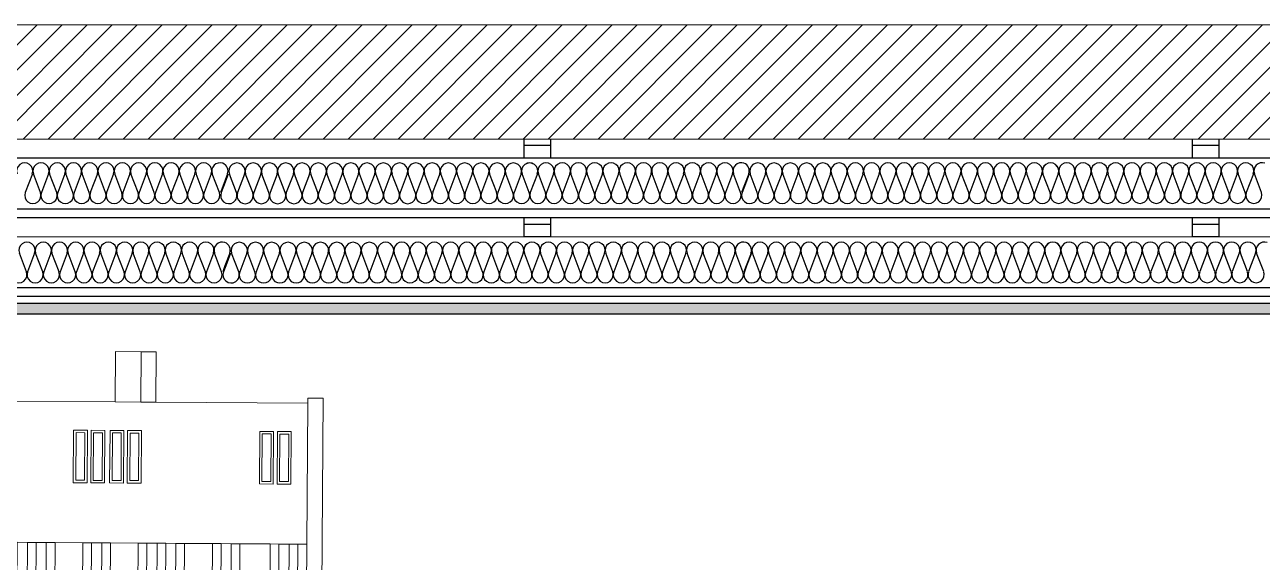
# Model space of a CAD drawing. Header units: millimetres. Extents: x 10 to 76.1, y 10 to 63.5.
# Drawn here: x 53.648 to 55.87, y 18.716 to 19.68 of the extents above; entities that cross this region are included whole.
import ezdxf

# ---------------------------------------------------------------- set-up
doc = ezdxf.new("R2010")
doc.units = ezdxf.units.MM
for name, color, linetype in [('durlok', 3, 'Continuous'), ('equipament', 4, 'Continuous'), ('lana de vidrio', 2, 'Continuous'), ('Relleno', 9, 'Continuous'), ('relleno2d', 9, 'Continuous')]:
    doc.layers.add(name, color=color, linetype=linetype)
doc.layers.add('paredes2d', color=7, linetype='Continuous', true_color=0xc2ced6)

# ---------------------------------------------------------------- blocks, each defined once
blk = doc.blocks.new('Keyboard')
at = {"lineweight": 0}
for p, q in [((-16.725, 13.45), (-16.725, 15.941)), ((-16.725, 15.941), (-15.98, 15.941)), ((-15.98, 13.45), (-15.98, 15.941)), ((-15.98, 15.941), (-14.703, 15.941)), ((-14.703, 13.45), (-14.703, 15.941)), ((14.703, 13.45), (14.703, 15.941)), ((14.703, 15.941), (15.98, 15.941)), ((15.98, 13.45), (15.98, 15.941)), ((16.755, 15.941), (15.98, 15.941)), ((16.755, 13.45), (16.755, 15.941)), ((-24.245, 13.699), (-24.992, 13.699)), ((-24.992, 13.699), (-24.992, -0.249)), ((-24.245, 13.699), (-24.245, 13.45)), ((24.076, 13.45), (24.076, 13.699)), ((24.076, 13.699), (24.823, 13.699)), ((24.823, -0.249), (24.823, 13.699)), ((-24.245, 13.45), (-24.245, 6.476)), ((-16.725, 13.45), (-24.245, 13.45)), ((-15.98, 13.45), (-16.725, 13.45)), ((-14.703, 13.45), (-15.98, 13.45)), ((-5.93, 13.45), (-14.703, 13.45)), ((-5.332, 13.45), (-5.93, 13.45)), ((5.762, 13.45), (-5.332, 13.45)), ((6.409, 13.45), (5.762, 13.45)), ((14.703, 13.45), (6.409, 13.45)), ((15.98, 13.45), (14.703, 13.45)), ((16.755, 13.45), (15.98, 13.45)), ((24.076, 13.45), (16.755, 13.45)), ((24.076, 6.476), (24.076, 13.45)), ((-23.43, 12.04), (-22.745, 12.04)), ((-23.43, 9.44), (-23.43, 12.04)), ((-23.306, 11.916), (-22.87, 11.916)), ((-23.306, 9.563), (-23.306, 11.916)), ((-22.87, 9.563), (-22.87, 11.916)), ((-22.745, 12.04), (-22.745, 9.44)), ((-22.558, 12.04), (-21.873, 12.04)), ((-22.558, 9.44), (-22.558, 12.04)), ((-22.434, 11.916), (-21.998, 11.916)), ((-22.434, 9.563), (-22.434, 11.916)), ((-21.998, 9.563), (-21.998, 11.916)), ((-21.873, 12.04), (-21.873, 9.44)), ((-16.02, 12.04), (-15.335, 12.04)), ((-16.02, 9.44), (-16.02, 12.04)), ((-15.896, 11.916), (-15.46, 11.916)), ((-15.896, 9.563), (-15.896, 11.916)), ((-15.46, 9.563), (-15.46, 11.916)), ((-15.335, 12.04), (-15.335, 9.44)), ((-15.148, 12.04), (-14.463, 12.04)), ((-15.148, 9.44), (-15.148, 12.04)), ((-15.024, 11.916), (-14.588, 11.916)), ((-15.024, 9.563), (-15.024, 11.916)), ((-14.588, 9.563), (-14.588, 11.916)), ((-14.463, 12.04), (-14.463, 9.44)), ((-14.214, 12.04), (-13.529, 12.04)), ((-14.214, 9.44), (-14.214, 12.04)), ((-14.09, 11.916), (-13.654, 11.916)), ((-14.09, 9.563), (-14.09, 11.916)), ((-13.654, 9.563), (-13.654, 11.916)), ((-13.529, 12.04), (-13.529, 9.44)), ((-13.343, 12.04), (-12.658, 12.04)), ((-13.343, 9.44), (-13.343, 12.04)), ((-13.218, 11.916), (-12.782, 11.916)), ((-13.218, 9.563), (-13.218, 11.916)), ((-12.782, 9.563), (-12.782, 11.916)), ((-12.658, 12.04), (-12.658, 9.44)), ((-3.395, 10.848), (-2.523, 10.848)), ((-3.395, 10.848), (-3.395, 10.828)), ((-3.395, 10.828), (-2.523, 10.828)), ((-3.395, 10.209), (-3.395, 10.828)), ((-2.523, 10.848), (-2.523, 10.828)), ((-2.523, 10.209), (-2.523, 10.828)), ((-1.775, 10.716), (-1.775, 9.29)), ((1.532, 10.716), (-1.775, 10.716)), ((1.532, 9.29), (1.532, 10.716)), ((2.21, 10.848), (3.081, 10.848)), ((2.21, 10.848), (2.21, 10.828)), ((2.21, 10.828), (3.081, 10.828)), ((2.21, 10.209), (2.21, 10.828)), ((3.081, 10.848), (3.081, 10.828)), ((3.081, 10.209), (3.081, 10.828)), ((3.517, 10.848), (4.389, 10.848)), ((3.517, 10.848), (3.517, 10.828)), ((3.517, 10.828), (4.389, 10.828)), ((3.517, 10.209), (3.517, 10.828)), ((4.389, 10.848), (4.389, 10.828)), ((4.389, 10.209), (4.389, 10.828)), ((5.261, 10.848), (6.133, 10.848)), ((5.261, 10.848), (5.261, 10.828)), ((5.261, 10.828), (6.133, 10.828)), ((5.261, 10.209), (5.261, 10.828)), ((6.133, 10.848), (6.133, 10.828)), ((6.133, 10.209), (6.133, 10.828)), ((6.506, 10.848), (7.378, 10.848)), ((6.506, 10.848), (6.506, 10.828)), ((6.506, 10.828), (7.378, 10.828)), ((6.506, 10.209), (6.506, 10.828)), ((7.378, 10.848), (7.378, 10.828)), ((7.378, 10.209), (7.378, 10.828)), ((7.752, 10.848), (8.623, 10.848)), ((7.752, 10.848), (7.752, 10.828)), ((7.752, 10.828), (8.623, 10.828)), ((7.752, 10.209), (7.752, 10.828)), ((8.623, 10.848), (8.623, 10.828)), ((8.623, 10.209), (8.623, 10.828)), ((8.997, 10.848), (9.869, 10.848)), ((8.997, 10.848), (8.997, 10.828)), ((8.997, 10.828), (9.869, 10.828)), ((8.997, 10.209), (8.997, 10.828)), ((9.869, 10.848), (9.869, 10.828)), ((9.869, 10.209), (9.869, 10.828)), ((10.242, 10.848), (11.114, 10.848)), ((10.242, 10.848), (10.242, 10.828)), ((10.242, 10.828), (11.114, 10.828)), ((10.242, 10.209), (10.242, 10.828)), ((11.114, 10.848), (11.114, 10.828)), ((11.114, 10.209), (11.114, 10.828)), ((11.488, 10.848), (12.359, 10.848)), ((11.488, 10.848), (11.488, 10.828)), ((11.488, 10.828), (12.359, 10.828)), ((11.488, 10.209), (11.488, 10.828)), ((12.359, 10.848), (12.359, 10.828)), ((12.359, 10.209), (12.359, 10.828)), ((12.733, 10.848), (13.605, 10.848)), ((12.733, 10.848), (12.733, 10.828)), ((12.733, 10.828), (13.605, 10.828)), ((12.733, 10.209), (12.733, 10.828)), ((13.605, 10.848), (13.605, 10.828)), ((13.605, 10.209), (13.605, 10.828)), ((13.978, 10.848), (14.85, 10.848)), ((13.978, 10.848), (13.978, 10.828)), ((13.978, 10.828), (14.85, 10.828)), ((13.978, 10.209), (13.978, 10.828)), ((14.85, 10.848), (14.85, 10.828)), ((14.85, 10.209), (14.85, 10.828)), ((-2.523, 10.209), (-3.395, 10.209)), ((-3.395, 9.857), (-2.523, 9.857)), ((-3.395, 9.857), (-3.395, 9.837)), ((-3.395, 9.837), (-2.523, 9.837)), ((-3.395, 9.218), (-3.395, 9.837)), ((-2.523, 9.857), (-2.523, 9.837)), ((-2.523, 9.218), (-2.523, 9.837)), ((-1.444, 9.619), (-1.444, 10.388)), ((-1.444, 10.388), (1.201, 10.388)), ((1.201, 10.388), (1.201, 9.619)), ((3.081, 10.209), (2.21, 10.209)), ((2.21, 9.857), (3.081, 9.857)), ((2.21, 9.857), (2.21, 9.837)), ((2.21, 9.837), (3.081, 9.837)), ((2.21, 9.218), (2.21, 9.837)), ((3.081, 9.857), (3.081, 9.837)), ((3.081, 9.218), (3.081, 9.837)), ((4.389, 10.209), (3.517, 10.209)), ((3.517, 9.857), (4.389, 9.857)), ((3.517, 9.857), (3.517, 9.837)), ((3.517, 9.837), (4.389, 9.837)), ((3.517, 9.218), (3.517, 9.837)), ((4.389, 9.857), (4.389, 9.837)), ((4.389, 9.218), (4.389, 9.837)), ((6.133, 10.209), (5.261, 10.209)), ((5.261, 9.857), (6.133, 9.857)), ((5.261, 9.857), (5.261, 9.837)), ((5.261, 9.837), (6.133, 9.837)), ((5.261, 9.218), (5.261, 9.837)), ((6.133, 9.857), (6.133, 9.837)), ((6.133, 9.218), (6.133, 9.837)), ((7.378, 10.209), (6.506, 10.209)), ((6.506, 9.857), (7.378, 9.857)), ((6.506, 9.857), (6.506, 9.837)), ((6.506, 9.837), (7.378, 9.837)), ((6.506, 9.218), (6.506, 9.837)), ((7.378, 9.857), (7.378, 9.837)), ((7.378, 9.218), (7.378, 9.837)), ((8.623, 10.209), (7.752, 10.209)), ((7.752, 9.857), (8.623, 9.857)), ((7.752, 9.857), (7.752, 9.837)), ((7.752, 9.837), (8.623, 9.837)), ((7.752, 9.218), (7.752, 9.837)), ((8.623, 9.857), (8.623, 9.837)), ((8.623, 9.218), (8.623, 9.837)), ((9.869, 10.209), (8.997, 10.209)), ((8.997, 9.857), (9.869, 9.857)), ((8.997, 9.857), (8.997, 9.837)), ((8.997, 9.837), (9.869, 9.837)), ((8.997, 9.218), (8.997, 9.837)), ((9.869, 9.857), (9.869, 9.837)), ((9.869, 9.218), (9.869, 9.837)), ((11.114, 10.209), (10.242, 10.209)), ((10.242, 9.857), (11.114, 9.857)), ((10.242, 9.857), (10.242, 9.837)), ((10.242, 9.837), (11.114, 9.837)), ((10.242, 9.218), (10.242, 9.837)), ((11.114, 9.857), (11.114, 9.837)), ((11.114, 9.218), (11.114, 9.837)), ((12.359, 10.209), (11.488, 10.209)), ((11.488, 9.857), (12.359, 9.857)), ((11.488, 9.857), (11.488, 9.837)), ((11.488, 9.837), (12.359, 9.837)), ((11.488, 9.218), (11.488, 9.837)), ((12.359, 9.857), (12.359, 9.837)), ((12.359, 9.218), (12.359, 9.837)), ((13.605, 10.209), (12.733, 10.209)), ((12.733, 9.857), (13.605, 9.857)), ((12.733, 9.857), (12.733, 9.837)), ((12.733, 9.837), (13.605, 9.837)), ((12.733, 9.218), (12.733, 9.837)), ((13.605, 9.857), (13.605, 9.837)), ((13.605, 9.218), (13.605, 9.837)), ((14.85, 10.209), (13.978, 10.209)), ((13.978, 9.857), (14.85, 9.857)), ((13.978, 9.857), (13.978, 9.837)), ((13.978, 9.837), (14.85, 9.837)), ((13.978, 9.218), (13.978, 9.837)), ((14.85, 9.857), (14.85, 9.837)), ((14.85, 9.218), (14.85, 9.837)), ((-22.745, 9.44), (-23.43, 9.44)), ((-23.306, 9.563), (-22.87, 9.563)), ((-21.873, 9.44), (-22.558, 9.44)), ((-22.434, 9.563), (-21.998, 9.563)), ((-15.335, 9.44), (-16.02, 9.44)), ((-15.896, 9.563), (-15.46, 9.563)), ((-14.463, 9.44), (-15.148, 9.44)), ((-15.024, 9.563), (-14.588, 9.563)), ((-13.529, 9.44), (-14.214, 9.44)), ((-14.09, 9.563), (-13.654, 9.563)), ((-12.658, 9.44), (-13.343, 9.44)), ((-13.218, 9.563), (-12.782, 9.563)), ((-2.523, 9.218), (-3.395, 9.218)), ((-1.775, 9.29), (1.532, 9.29)), ((1.201, 9.619), (-1.444, 9.619)), ((3.081, 9.218), (2.21, 9.218)), ((4.389, 9.218), (3.517, 9.218)), ((6.133, 9.218), (5.261, 9.218)), ((7.378, 9.218), (6.506, 9.218)), ((8.623, 9.218), (7.752, 9.218)), ((9.869, 9.218), (8.997, 9.218)), ((11.114, 9.218), (10.242, 9.218)), ((12.359, 9.218), (11.488, 9.218)), ((13.605, 9.218), (12.733, 9.218)), ((14.85, 9.218), (13.978, 9.218)), ((-24.245, 0.498), (-24.245, 6.476)), ((-24.245, 6.476), (-23.796, 6.476)), ((-23.796, 2.74), (-23.796, 6.476)), ((-23.796, 6.476), (-23.367, 6.476)), ((-23.367, 6.476), (-23.367, 2.74)), ((-23.367, 6.476), (-22.862, 6.476)), ((-22.862, 2.74), (-22.862, 6.476)), ((-22.862, 6.476), (-22.433, 6.476)), ((-22.433, 6.476), (-22.433, 2.74)), ((-22.433, 6.476), (-20.932, 6.476)), ((-20.932, 2.74), (-20.932, 6.476)), ((-20.932, 6.476), (-20.502, 6.476)), ((-20.502, 6.476), (-20.502, 2.74)), ((-20.502, 6.476), (-19.998, 6.476)), ((-19.998, 2.74), (-19.998, 6.476)), ((-19.998, 6.476), (-19.568, 6.476)), ((-19.568, 6.476), (-19.568, 2.74)), ((-19.568, 6.476), (-18.192, 6.476)), ((-18.192, 2.74), (-18.192, 6.476)), ((-18.192, 6.476), (-17.762, 6.476)), ((-17.762, 6.476), (-17.762, 2.74)), ((-17.762, 6.476), (-17.258, 6.476)), ((-17.258, 2.74), (-17.258, 6.476)), ((-17.258, 6.476), (-16.828, 6.476)), ((-16.828, 6.476), (-16.828, 2.74)), ((-16.828, 6.476), (-16.324, 6.476)), ((-16.324, 2.74), (-16.324, 6.476)), ((-16.324, 6.476), (-15.894, 6.476)), ((-15.894, 6.476), (-15.894, 2.74)), ((-15.894, 6.476), (-14.518, 6.476)), ((-14.518, 2.74), (-14.518, 6.476)), ((-14.518, 6.476), (-14.089, 6.476)), ((-14.089, 6.476), (-14.089, 2.74)), ((-14.089, 6.476), (-13.584, 6.476)), ((-13.584, 2.74), (-13.584, 6.476)), ((-13.584, 6.476), (-13.155, 6.476)), ((-13.155, 6.476), (-13.155, 2.74)), ((-13.155, 6.476), (-11.779, 6.476)), ((-11.779, 2.74), (-11.779, 6.476)), ((-11.779, 6.476), (-11.349, 6.476)), ((-11.349, 6.476), (-11.349, 2.74)), ((-11.349, 6.476), (-10.845, 6.476)), ((-10.845, 2.74), (-10.845, 6.476)), ((-10.845, 6.476), (-10.415, 6.476)), ((-10.415, 6.476), (-10.415, 2.74)), ((-10.415, 6.476), (-9.91, 6.476)), ((-9.91, 2.74), (-9.91, 6.476)), ((-9.91, 6.476), (-9.481, 6.476)), ((-9.481, 6.476), (-9.481, 2.74)), ((-9.481, 6.476), (-8.042, 6.476)), ((-8.042, 2.74), (-8.042, 6.476)), ((-8.042, 6.476), (-7.613, 6.476)), ((-7.613, 6.476), (-7.613, 2.74)), ((-7.613, 6.476), (-7.108, 6.476)), ((-7.108, 2.74), (-7.108, 6.476)), ((-7.108, 6.476), (-6.679, 6.476)), ((-6.679, 6.476), (-6.679, 2.74)), ((-6.679, 6.476), (-5.303, 6.476)), ((-5.303, 2.74), (-5.303, 6.476)), ((-5.303, 6.476), (-4.873, 6.476)), ((-4.873, 6.476), (-4.873, 2.74)), ((-4.873, 6.476), (-4.369, 6.476)), ((-4.369, 2.74), (-4.369, 6.476)), ((-4.369, 6.476), (-3.939, 6.476)), ((-3.939, 6.476), (-3.939, 2.74)), ((-3.939, 6.476), (-3.435, 6.476)), ((-3.435, 2.74), (-3.435, 6.476)), ((-3.435, 6.476), (-3.005, 6.476)), ((-3.005, 6.476), (-3.005, 2.74)), ((-3.005, 6.476), (-1.566, 6.476)), ((-1.566, 2.74), (-1.566, 6.476)), ((-1.566, 6.476), (-1.137, 6.476)), ((-1.137, 6.476), (-1.137, 2.74)), ((-1.137, 6.476), (-0.632, 6.476)), ((-0.632, 2.74), (-0.632, 6.476)), ((-0.632, 6.476), (-0.203, 6.476)), ((-0.203, 6.476), (-0.203, 2.74)), ((-0.203, 6.476), (1.173, 6.476)), ((1.173, 2.74), (1.173, 6.476)), ((1.173, 6.476), (1.603, 6.476)), ((1.603, 6.476), (1.603, 2.74)), ((1.603, 6.476), (2.107, 6.476)), ((2.107, 2.74), (2.107, 6.476)), ((2.107, 6.476), (2.537, 6.476)), ((2.537, 6.476), (2.537, 2.74)), ((2.537, 6.476), (3.041, 6.476)), ((3.041, 2.74), (3.041, 6.476)), ((3.041, 6.476), (3.471, 6.476)), ((3.471, 6.476), (3.471, 2.74)), ((3.471, 6.476), (4.91, 6.476)), ((4.91, 2.74), (4.91, 6.476)), ((4.91, 6.476), (5.339, 6.476)), ((5.339, 6.476), (5.339, 2.74)), ((5.339, 6.476), (5.844, 6.476)), ((5.844, 2.74), (5.844, 6.476)), ((5.844, 6.476), (6.273, 6.476)), ((6.273, 6.476), (6.273, 2.74)), ((6.273, 6.476), (7.649, 6.476)), ((7.649, 2.74), (7.649, 6.476)), ((7.649, 6.476), (8.079, 6.476)), ((8.079, 6.476), (8.079, 2.74)), ((8.079, 6.476), (8.583, 6.476)), ((8.583, 2.74), (8.583, 6.476)), ((8.583, 6.476), (9.013, 6.476)), ((9.013, 6.476), (9.013, 2.74)), ((9.013, 6.476), (9.517, 6.476)), ((9.517, 2.74), (9.517, 6.476)), ((9.517, 6.476), (9.947, 6.476)), ((9.947, 6.476), (9.947, 2.74)), ((9.947, 6.476), (11.385, 6.476)), ((11.385, 2.74), (11.385, 6.476)), ((11.385, 6.476), (11.815, 6.476)), ((11.815, 6.476), (11.815, 2.74)), ((11.815, 6.476), (12.32, 6.476)), ((12.32, 2.74), (12.32, 6.476)), ((12.32, 6.476), (12.749, 6.476)), ((12.749, 6.476), (12.749, 2.74)), ((12.749, 6.476), (14.125, 6.476)), ((14.125, 2.74), (14.125, 6.476)), ((14.125, 6.476), (14.555, 6.476)), ((14.555, 6.476), (14.555, 2.74)), ((14.555, 6.476), (15.059, 6.476)), ((15.059, 2.74), (15.059, 6.476)), ((15.059, 6.476), (15.489, 6.476)), ((15.489, 6.476), (15.489, 2.74)), ((15.489, 6.476), (15.993, 6.476)), ((15.993, 2.74), (15.993, 6.476)), ((15.993, 6.476), (16.423, 6.476)), ((16.423, 6.476), (16.423, 2.74)), ((16.423, 6.476), (17.861, 6.476)), ((17.861, 2.74), (17.861, 6.476)), ((17.861, 6.476), (18.291, 6.476)), ((18.291, 6.476), (18.291, 2.74)), ((18.291, 6.476), (18.795, 6.476)), ((18.795, 2.74), (18.795, 6.476)), ((18.795, 6.476), (19.225, 6.476)), ((19.225, 6.476), (19.225, 2.74)), ((19.225, 6.476), (20.601, 6.476)), ((20.601, 2.74), (20.601, 6.476)), ((20.601, 6.476), (21.031, 6.476)), ((21.031, 6.476), (21.031, 2.74)), ((21.031, 6.476), (21.535, 6.476)), ((21.535, 2.74), (21.535, 6.476)), ((21.535, 6.476), (21.965, 6.476)), ((21.965, 6.476), (21.965, 2.74)), ((21.965, 6.476), (22.469, 6.476)), ((22.469, 2.74), (22.469, 6.476)), ((22.469, 6.476), (22.899, 6.476)), ((22.899, 6.476), (22.899, 2.74)), ((22.899, 6.476), (24.076, 6.476)), ((24.076, 0.498), (24.076, 6.476)), ((-23.367, 2.74), (-23.796, 2.74)), ((-22.433, 2.74), (-22.862, 2.74)), ((-20.502, 2.74), (-20.932, 2.74)), ((-19.568, 2.74), (-19.998, 2.74)), ((-17.762, 2.74), (-18.192, 2.74)), ((-16.828, 2.74), (-17.258, 2.74)), ((-15.894, 2.74), (-16.324, 2.74)), ((-14.089, 2.74), (-14.518, 2.74)), ((-13.155, 2.74), (-13.584, 2.74)), ((-11.349, 2.74), (-11.779, 2.74)), ((-10.415, 2.74), (-10.845, 2.74)), ((-9.481, 2.74), (-9.91, 2.74)), ((-7.613, 2.74), (-8.042, 2.74)), ((-6.679, 2.74), (-7.108, 2.74)), ((-4.873, 2.74), (-5.303, 2.74)), ((-3.939, 2.74), (-4.369, 2.74)), ((-3.005, 2.74), (-3.435, 2.74)), ((-1.137, 2.74), (-1.566, 2.74)), ((-0.203, 2.74), (-0.632, 2.74)), ((1.603, 2.74), (1.173, 2.74)), ((2.537, 2.74), (2.107, 2.74)), ((3.471, 2.74), (3.041, 2.74)), ((5.339, 2.74), (4.91, 2.74)), ((6.273, 2.74), (5.844, 2.74)), ((8.079, 2.74), (7.649, 2.74)), ((9.013, 2.74), (8.583, 2.74)), ((9.947, 2.74), (9.517, 2.74)), ((11.815, 2.74), (11.385, 2.74)), ((12.749, 2.74), (12.32, 2.74)), ((14.555, 2.74), (14.125, 2.74)), ((15.489, 2.74), (15.059, 2.74)), ((16.423, 2.74), (15.993, 2.74)), ((18.291, 2.74), (17.861, 2.74)), ((19.225, 2.74), (18.795, 2.74)), ((21.031, 2.74), (20.601, 2.74)), ((21.965, 2.74), (21.535, 2.74)), ((22.899, 2.74), (22.469, 2.74)), ((-24.245, 0), (-24.245, 0.498)), ((-24.245, 0.498), (-4.924, 0.498)), ((-14.703, 0), (14.703, 0)), ((-4.924, 0.498), (24.076, 0.498)), ((24.076, 0), (24.076, 0.498)), ((-24.245, -0.249), (-24.992, -0.249)), ((-24.245, 0), (-16.725, 0)), ((-24.245, -0.249), (-24.245, 0)), ((-16.725, -1.993), (-16.725, 0)), ((-16.725, 0), (-15.98, 0)), ((-15.98, -1.993), (-15.98, 0)), ((-15.98, 0), (-14.703, 0)), ((-14.703, -1.993), (-14.703, 0)), ((14.703, -1.993), (14.703, 0)), ((14.703, 0), (15.98, 0)), ((15.98, -1.993), (15.98, 0)), ((15.98, 0), (16.755, 0)), ((16.755, -1.993), (16.755, 0)), ((16.755, 0), (24.076, 0)), ((24.076, -0.249), (24.076, 0)), ((24.823, -0.249), (24.076, -0.249)), ((-15.98, -1.993), (-16.725, -1.993)), ((-14.703, -1.993), (-15.98, -1.993)), ((14.703, -1.993), (15.98, -1.993)), ((16.755, -1.993), (15.98, -1.993))]:
    blk.add_line(p, q, dxfattribs=at)

msp = doc.modelspace()

# ---------------------------------------------------------------- hatches: boundary and pattern name
at = {"layer": 'Relleno'}
h = msp.add_hatch(dxfattribs=at)
h.set_pattern_fill('DOTS', color=256, scale=0.005)
h.set_pattern_definition([(360, (41.074305, 29.679941), (0.00396875, 0.0079375), [0, -0.0079375])])
h.paths.add_polyline_path([(51.2293, 19.1607), (51.2293, 19.1807), (57.6906, 19.1807), (57.6906, 19.1607)])
at = {"layer": 'relleno2d'}
h = msp.add_hatch(dxfattribs=at)
h.set_pattern_fill('ANSI31', color=256, scale=0.01)
h.paths.add_polyline_path([(59.6881, 11.705), (59.4831, 11.705), (59.4831, 17.785), (59.6881, 17.785)])
edge = h.paths.add_edge_path(flags=17)
edge.add_line((59.6881, 18.975), (59.4831, 18.975))
edge.add_line((59.4831, 18.975), (59.4831, 19.035))
edge.add_line((59.4831, 19.035), (58.9931, 19.035))
edge.add_line((58.9931, 19.035), (58.9931, 19.475))
edge.add_line((58.9931, 19.475), (50.9148, 19.475))
edge.add_arc((50.6231, 19.545), 0.3, 193.4934, 346.5066, ccw=False)
edge.add_line((50.3314, 19.475), (50.1581, 19.475))
edge.add_line((50.1581, 19.475), (50.0231, 19.475))
edge.add_line((50.0231, 19.475), (49.9531, 19.475))
edge.add_line((49.9531, 19.475), (49.9531, 19.68))
edge.add_line((49.9531, 19.68), (59.6881, 19.68))
edge.add_line((59.6881, 19.68), (59.6881, 18.975))
edge = h.paths.add_edge_path(flags=17)
edge.add_line((59.6881, 18.975), (59.4831, 18.975))
edge.add_line((59.4831, 18.975), (59.4831, 19.035))
edge.add_line((58.9931, 19.035), (59.4831, 19.035))
edge.add_line((58.9931, 19.475), (58.9931, 19.035))
edge.add_line((50.9148, 19.475), (58.9931, 19.475))
edge.add_arc((50.6231, 19.545), 0.3, 193.4934, 346.5066)
edge.add_line((50.3314, 19.475), (50.1581, 19.475))
edge.add_line((50.1581, 19.475), (50.0231, 19.475))
edge.add_line((49.9531, 19.475), (50.0231, 19.475))
edge.add_line((49.9531, 19.68), (49.9531, 19.475))
edge.add_line((59.6881, 19.68), (49.9531, 19.68))
edge.add_line((59.6881, 19.68), (59.6881, 18.975))
edge = h.paths.add_edge_path()
edge.add_line((49.9531, 10), (59.6881, 10))
edge.add_line((50.1581, 10.205), (50.9148, 10.205))
edge.add_line((59.4831, 10.205), (50.9148, 10.205))
edge.add_line((59.4831, 10.205), (59.4831, 10.805))
edge.add_line((59.6881, 10), (59.6881, 10.805))
edge.add_line((59.4831, 10.805), (59.6881, 10.805))
edge.add_line((50.1581, 19.475), (50.1881, 19.475))
h = msp.add_hatch(dxfattribs=at)
h.set_pattern_fill('ANSI31', color=256, scale=0.01)
edge = h.paths.add_edge_path()
edge.add_line((59.6881, 19.68), (59.6881, 18.975))
edge.add_line((59.6881, 18.975), (59.4831, 18.975))
edge.add_line((59.4831, 18.975), (59.4831, 19.035))
edge.add_line((59.4831, 19.035), (58.9931, 19.035))
edge.add_line((58.9931, 19.035), (58.9931, 19.475))
edge.add_line((58.9931, 19.475), (50.9148, 19.475))
edge.add_arc((50.6231, 19.545), 0.3, 193.4934, 346.5066, ccw=False)
edge.add_line((50.3314, 19.475), (50.1581, 19.475))
edge.add_line((50.1581, 19.475), (50.0231, 19.475))
edge.add_line((50.0231, 19.475), (49.9531, 19.475))
edge.add_line((49.9531, 19.475), (49.9531, 19.68))
edge.add_line((49.9531, 19.68), (59.6881, 19.68))

# ---------------------------------------------------------------- linework, layer by layer
at = {"color": 3}
for p, q in [((54.5447, 19.4637), (54.5447, 19.4756)), ((54.5927, 19.4405), (54.5927, 19.4756)), ((55.7447, 19.4637), (55.7447, 19.4756)), ((55.7927, 19.4405), (55.7927, 19.4756)), ((54.5447, 19.4405), (54.5447, 19.4637)), ((54.5447, 19.4637), (54.5927, 19.4637)), ((55.7447, 19.4405), (55.7447, 19.4637)), ((55.7447, 19.4637), (55.7927, 19.4637)), ((54.5927, 19.4405), (54.5447, 19.4405)), ((55.7927, 19.4405), (55.7447, 19.4405)), ((54.5447, 19.3224), (54.5447, 19.3343)), ((54.5927, 19.2993), (54.5927, 19.3343)), ((55.7447, 19.3224), (55.7447, 19.3343)), ((55.7927, 19.2993), (55.7927, 19.3343)), ((54.5447, 19.2993), (54.5447, 19.3224)), ((54.5447, 19.3224), (54.5927, 19.3224)), ((55.7447, 19.2993), (55.7447, 19.3224)), ((55.7447, 19.3224), (55.7927, 19.3224)), ((54.5927, 19.2993), (54.5447, 19.2993)), ((55.7927, 19.2993), (55.7447, 19.2993))]:
    msp.add_line(p, q, dxfattribs=at)
at = {"color": 1}
msp.add_lwpolyline([(51.2293, 19.1607), (51.2293, 19.1807), (57.6906, 19.1807), (57.6906, 19.1607)], close=True, dxfattribs=at)
at = {"layer": 'durlok', "linetype": 'Continuous', "extrusion": (1, 0.00012473, 0)}
for p, q in [((57.9556, 19.4411), (51.1818, 19.44)), ((51.1818, 19.3341), (57.9556, 19.3341)), ((57.9556, 19.3491), (51.1819, 19.3491)), ((51.1818, 19.2991), (57.9556, 19.3003)), ((57.9556, 19.2082), (51.1818, 19.2082))]:
    msp.add_line(p, q, dxfattribs=at)
at = {"layer": 'durlok', "linetype": 'Continuous'}
for p, q in [((51.1818, 19.3341), (57.9556, 19.3341)), ((51.2093, 19.1807), (57.7106, 19.1807)), ((51.2143, 19.1932), (57.7056, 19.1932))]:
    msp.add_line(p, q, dxfattribs=at)
at = {"layer": 'lana de vidrio', "color": 2}
for p, q in [((53.6616, 19.4124), (53.6489, 19.379)), ((53.6762, 19.379), (53.6635, 19.4124)), ((53.6908, 19.4125), (53.6781, 19.379)), ((53.7054, 19.379), (53.6927, 19.4125)), ((53.72, 19.4125), (53.7073, 19.379)), ((53.7346, 19.379), (53.7219, 19.4125)), ((53.7492, 19.4125), (53.7365, 19.379)), ((53.7638, 19.379), (53.7511, 19.4125)), ((53.7784, 19.4125), (53.7657, 19.379)), ((53.793, 19.379), (53.7803, 19.4125)), ((53.8076, 19.4125), (53.7949, 19.379)), ((53.8222, 19.379), (53.8095, 19.4125)), ((53.8368, 19.4125), (53.8241, 19.379)), ((53.8514, 19.379), (53.8387, 19.4125)), ((53.866, 19.4125), (53.8533, 19.379)), ((53.8806, 19.379), (53.8679, 19.4125)), ((53.8952, 19.4125), (53.8825, 19.379)), ((53.9098, 19.379), (53.8971, 19.4125)), ((53.9244, 19.4125), (53.9117, 19.379)), ((53.939, 19.379), (53.9263, 19.4125)), ((53.9536, 19.4125), (53.9409, 19.379)), ((53.9682, 19.379), (53.9555, 19.4125)), ((53.9828, 19.4125), (53.9701, 19.379)), ((53.9974, 19.3791), (53.9847, 19.4125)), ((54.012, 19.4125), (54.0034, 19.3898)), ((54.0135, 19.4122), (54.0049, 19.3896)), ((54.0281, 19.3788), (54.0154, 19.4122)), ((54.0427, 19.4122), (54.03, 19.3788)), ((54.0573, 19.3788), (54.0446, 19.4122)), ((54.0719, 19.4122), (54.0592, 19.3788)), ((54.0865, 19.3788), (54.0738, 19.4122)), ((54.1011, 19.4122), (54.0884, 19.3788)), ((54.1157, 19.3788), (54.103, 19.4122)), ((54.1303, 19.4122), (54.1176, 19.3788)), ((54.1449, 19.3788), (54.1322, 19.4122)), ((54.1595, 19.4122), (54.1468, 19.3788)), ((54.1741, 19.3788), (54.1614, 19.4122)), ((54.1887, 19.4123), (54.176, 19.3788)), ((54.2033, 19.3788), (54.1906, 19.4123)), ((54.2179, 19.4123), (54.2052, 19.3788)), ((54.2325, 19.3788), (54.2198, 19.4123)), ((54.2471, 19.4123), (54.2344, 19.3788)), ((54.2617, 19.3788), (54.249, 19.4123)), ((54.2763, 19.4123), (54.2636, 19.3788)), ((54.2909, 19.3788), (54.2782, 19.4123)), ((54.3055, 19.4123), (54.2928, 19.3788)), ((54.3201, 19.3788), (54.3074, 19.4123)), ((54.3347, 19.4123), (54.322, 19.3788)), ((54.3493, 19.3788), (54.3366, 19.4123)), ((54.3639, 19.4123), (54.3512, 19.3788)), ((54.3785, 19.3788), (54.3658, 19.4123)), ((54.3931, 19.4123), (54.3804, 19.3788)), ((54.4077, 19.3788), (54.395, 19.4123)), ((54.4223, 19.4123), (54.4096, 19.3788)), ((54.437, 19.3788), (54.4242, 19.4123)), ((54.4515, 19.4123), (54.4389, 19.3788)), ((54.4662, 19.3788), (54.4535, 19.4123)), ((54.4808, 19.4123), (54.4681, 19.3788)), ((54.4954, 19.3789), (54.4827, 19.4123)), ((54.51, 19.4123), (54.4973, 19.3789)), ((54.5246, 19.3789), (54.5119, 19.4123)), ((54.5392, 19.4123), (54.5265, 19.3789)), ((54.5538, 19.3791), (54.5411, 19.4126)), ((54.5538, 19.3789), (54.5411, 19.4123)), ((54.5684, 19.4126), (54.5557, 19.3791)), ((54.5684, 19.4123), (54.5557, 19.3789)), ((54.583, 19.3791), (54.5703, 19.4126)), ((54.5976, 19.4126), (54.5849, 19.3791)), ((54.6122, 19.3791), (54.5995, 19.4126)), ((54.6268, 19.4126), (54.6141, 19.3791)), ((54.6414, 19.3791), (54.6287, 19.4126)), ((54.656, 19.4126), (54.6433, 19.3791)), ((54.6706, 19.3791), (54.6579, 19.4126)), ((54.6852, 19.4126), (54.6725, 19.3791)), ((54.6998, 19.3791), (54.6871, 19.4126)), ((54.7144, 19.4126), (54.7017, 19.3791)), ((54.729, 19.3791), (54.7163, 19.4126)), ((54.7436, 19.4126), (54.7309, 19.3791)), ((54.7582, 19.3791), (54.7455, 19.4126)), ((54.7728, 19.4126), (54.7601, 19.3791)), ((54.7874, 19.3792), (54.7747, 19.4126)), ((54.802, 19.4126), (54.7893, 19.3792)), ((54.8166, 19.3792), (54.8039, 19.4126)), ((54.8312, 19.4126), (54.8185, 19.3792)), ((54.8458, 19.3792), (54.8331, 19.4126)), ((54.8604, 19.4126), (54.8477, 19.3792)), ((54.875, 19.3792), (54.8623, 19.4126)), ((54.8896, 19.4126), (54.8769, 19.3792)), ((54.9042, 19.3792), (54.8915, 19.4126)), ((54.9188, 19.4126), (54.9061, 19.3792)), ((54.9334, 19.3792), (54.9207, 19.4126)), ((54.948, 19.4126), (54.9394, 19.3899)), ((54.9487, 19.4123), (54.9401, 19.3897)), ((54.9634, 19.3789), (54.9506, 19.4123)), ((54.9779, 19.4123), (54.9653, 19.3789)), ((54.9926, 19.3789), (54.9799, 19.4123)), ((55.0072, 19.4124), (54.9945, 19.3789)), ((55.0218, 19.3789), (55.0091, 19.4124)), ((55.0364, 19.4124), (55.0237, 19.3789)), ((55.051, 19.3789), (55.0383, 19.4124)), ((55.0656, 19.4124), (55.0529, 19.3789)), ((55.0802, 19.3789), (55.0675, 19.4124)), ((55.0948, 19.4124), (55.0821, 19.3789)), ((55.1094, 19.3789), (55.0967, 19.4124)), ((55.124, 19.4124), (55.1113, 19.3789)), ((55.1386, 19.3789), (55.1259, 19.4124)), ((55.1532, 19.4124), (55.1405, 19.3789)), ((55.1678, 19.3789), (55.1551, 19.4124)), ((55.1824, 19.4124), (55.1697, 19.3789)), ((55.197, 19.3789), (55.1843, 19.4124)), ((55.2116, 19.4124), (55.1989, 19.3789)), ((55.2262, 19.3789), (55.2135, 19.4124)), ((55.2408, 19.4124), (55.2281, 19.3789)), ((55.2554, 19.3789), (55.2427, 19.4124)), ((55.27, 19.4124), (55.2573, 19.3789)), ((55.2846, 19.379), (55.2719, 19.4124)), ((55.2992, 19.4124), (55.2865, 19.379)), ((55.3138, 19.379), (55.3011, 19.4124)), ((55.3284, 19.4124), (55.3157, 19.379)), ((55.343, 19.379), (55.3303, 19.4124)), ((55.3576, 19.4124), (55.3449, 19.379)), ((55.3722, 19.379), (55.3595, 19.4124)), ((55.3868, 19.4124), (55.3741, 19.379)), ((55.4014, 19.379), (55.3887, 19.4124)), ((55.416, 19.4124), (55.4033, 19.379)), ((55.4306, 19.379), (55.4179, 19.4124)), ((55.4452, 19.4124), (55.4325, 19.379)), ((55.4598, 19.379), (55.4471, 19.4124)), ((55.4744, 19.4124), (55.4617, 19.379)), ((55.489, 19.3792), (55.4763, 19.4127)), ((55.489, 19.379), (55.4763, 19.4124)), ((55.5036, 19.4127), (55.4909, 19.3792)), ((55.5036, 19.4124), (55.4909, 19.379)), ((55.5182, 19.3792), (55.5055, 19.4127)), ((55.5328, 19.4127), (55.5201, 19.3792)), ((55.5474, 19.3792), (55.5347, 19.4127)), ((55.562, 19.4127), (55.5493, 19.3792)), ((55.5766, 19.3792), (55.5639, 19.4127)), ((55.5912, 19.4127), (55.5785, 19.3792)), ((55.6058, 19.3793), (55.5931, 19.4127)), ((55.6204, 19.4127), (55.6077, 19.3793)), ((55.635, 19.3793), (55.6223, 19.4127)), ((55.6496, 19.4127), (55.6369, 19.3793)), ((55.6642, 19.3793), (55.6515, 19.4127)), ((55.6788, 19.4127), (55.6661, 19.3793)), ((55.6934, 19.3793), (55.6807, 19.4127)), ((55.708, 19.4127), (55.6953, 19.3793)), ((55.7226, 19.3793), (55.7099, 19.4127)), ((55.7372, 19.4127), (55.7245, 19.3793)), ((55.7518, 19.3793), (55.7391, 19.4127)), ((55.7664, 19.4127), (55.7538, 19.3793)), ((55.7811, 19.3793), (55.7683, 19.4127)), ((55.7956, 19.4127), (55.783, 19.3793)), ((55.8103, 19.3793), (55.7976, 19.4127)), ((55.8249, 19.4127), (55.8122, 19.3793)), ((55.8395, 19.3793), (55.8268, 19.4127)), ((55.8541, 19.4127), (55.8414, 19.3793)), ((55.8687, 19.3793), (55.856, 19.4127)), ((54.0034, 19.3898), (53.9993, 19.3791)), ((54.0049, 19.3896), (54.0008, 19.3788)), ((54.9394, 19.3899), (54.9353, 19.3792)), ((54.9401, 19.3897), (54.9361, 19.3789)), ((53.651, 19.2367), (53.6383, 19.2701)), ((53.6656, 19.2702), (53.6529, 19.2367)), ((53.6802, 19.2367), (53.6675, 19.2702)), ((53.6948, 19.2702), (53.6822, 19.2367)), ((53.7095, 19.2367), (53.6967, 19.2702)), ((53.724, 19.2702), (53.7114, 19.2367)), ((53.7387, 19.2367), (53.726, 19.2702)), ((53.7533, 19.2702), (53.7406, 19.2367)), ((53.7679, 19.2367), (53.7552, 19.2702)), ((53.7825, 19.2702), (53.7698, 19.2367)), ((53.7971, 19.2367), (53.7844, 19.2702)), ((53.8117, 19.2702), (53.799, 19.2367)), ((53.8263, 19.2367), (53.8136, 19.2702)), ((53.8409, 19.2702), (53.8282, 19.2367)), ((53.8555, 19.2367), (53.8428, 19.2702)), ((53.8701, 19.2702), (53.8574, 19.2367)), ((53.8847, 19.2367), (53.872, 19.2702)), ((53.8993, 19.2702), (53.8866, 19.2367)), ((53.9139, 19.2367), (53.9012, 19.2702)), ((53.9285, 19.2702), (53.9158, 19.2367)), ((53.9431, 19.2367), (53.9304, 19.2702)), ((53.9577, 19.2702), (53.945, 19.2367)), ((53.9723, 19.2368), (53.9596, 19.2702)), ((53.9869, 19.2702), (53.9742, 19.2368)), ((54.0015, 19.2368), (53.9888, 19.2702)), ((54.0161, 19.2702), (54.0075, 19.2475)), ((54.0176, 19.2699), (54.009, 19.2473)), ((54.0322, 19.2365), (54.0195, 19.2699)), ((54.0468, 19.2699), (54.0341, 19.2365)), ((54.0614, 19.2365), (54.0487, 19.2699)), ((54.076, 19.2699), (54.0633, 19.2365)), ((54.0906, 19.2365), (54.0779, 19.2699)), ((54.1052, 19.2699), (54.0925, 19.2365)), ((54.1198, 19.2365), (54.1071, 19.2699)), ((54.1344, 19.2699), (54.1217, 19.2365)), ((54.149, 19.2365), (54.1363, 19.2699)), ((54.1636, 19.2699), (54.1509, 19.2365)), ((54.1782, 19.2365), (54.1655, 19.2699)), ((54.1928, 19.27), (54.1801, 19.2365)), ((54.2074, 19.2365), (54.1947, 19.27)), ((54.222, 19.27), (54.2093, 19.2365)), ((54.2366, 19.2365), (54.2239, 19.27)), ((54.2512, 19.27), (54.2385, 19.2365)), ((54.2658, 19.2365), (54.2531, 19.27)), ((54.2804, 19.27), (54.2677, 19.2365)), ((54.295, 19.2365), (54.2823, 19.27)), ((54.3096, 19.27), (54.2969, 19.2365)), ((54.3242, 19.2365), (54.3115, 19.27)), ((54.3388, 19.27), (54.3261, 19.2365)), ((54.3534, 19.2365), (54.3407, 19.27)), ((54.368, 19.27), (54.3553, 19.2365)), ((54.3826, 19.2365), (54.3699, 19.27)), ((54.3972, 19.27), (54.3845, 19.2365)), ((54.4118, 19.2365), (54.3991, 19.27)), ((54.4264, 19.27), (54.4137, 19.2365)), ((54.441, 19.2365), (54.4283, 19.27)), ((54.4556, 19.27), (54.4429, 19.2365)), ((54.4702, 19.2366), (54.4575, 19.27)), ((54.4848, 19.27), (54.4721, 19.2366)), ((54.4994, 19.2366), (54.4867, 19.27)), ((54.514, 19.27), (54.5013, 19.2366)), ((54.5286, 19.2366), (54.5159, 19.27)), ((54.5432, 19.27), (54.5305, 19.2366)), ((54.5578, 19.2368), (54.5451, 19.2703)), ((54.5578, 19.2366), (54.5451, 19.27)), ((54.5724, 19.2703), (54.5597, 19.2368)), ((54.5724, 19.27), (54.5597, 19.2366)), ((54.587, 19.2368), (54.5743, 19.2703)), ((54.6016, 19.2703), (54.5889, 19.2368)), ((54.6162, 19.2368), (54.6035, 19.2703)), ((54.6308, 19.2703), (54.6181, 19.2368)), ((54.6454, 19.2368), (54.6327, 19.2703)), ((54.66, 19.2703), (54.6473, 19.2368)), ((54.6746, 19.2368), (54.6619, 19.2703)), ((54.6892, 19.2703), (54.6765, 19.2368)), ((54.7038, 19.2368), (54.6911, 19.2703)), ((54.7184, 19.2703), (54.7057, 19.2368)), ((54.733, 19.2368), (54.7203, 19.2703)), ((54.7476, 19.2703), (54.7349, 19.2368)), ((54.7622, 19.2369), (54.7495, 19.2703)), ((54.7768, 19.2703), (54.7642, 19.2369)), ((54.7915, 19.2369), (54.7787, 19.2703)), ((54.8061, 19.2703), (54.7934, 19.2369)), ((54.8207, 19.2369), (54.808, 19.2703)), ((54.8353, 19.2703), (54.8226, 19.2369)), ((54.8499, 19.2369), (54.8372, 19.2703)), ((54.8645, 19.2703), (54.8518, 19.2369)), ((54.8791, 19.2369), (54.8664, 19.2703)), ((54.8937, 19.2703), (54.881, 19.2369)), ((54.9083, 19.2369), (54.8956, 19.2703)), ((54.9229, 19.2703), (54.9102, 19.2369)), ((54.9375, 19.2369), (54.9248, 19.2703)), ((54.9521, 19.2703), (54.9435, 19.2477)), ((54.9528, 19.27), (54.9442, 19.2474)), ((54.9674, 19.2366), (54.9547, 19.27)), ((54.982, 19.2701), (54.9693, 19.2366)), ((54.9966, 19.2366), (54.9839, 19.2701)), ((55.0112, 19.2701), (54.9985, 19.2366)), ((55.0258, 19.2366), (55.0131, 19.2701)), ((55.0404, 19.2701), (55.0277, 19.2366)), ((55.055, 19.2366), (55.0423, 19.2701)), ((55.0696, 19.2701), (55.0569, 19.2366)), ((55.0842, 19.2366), (55.0715, 19.2701)), ((55.0988, 19.2701), (55.0861, 19.2366)), ((55.1134, 19.2366), (55.1007, 19.2701)), ((55.128, 19.2701), (55.1153, 19.2366)), ((55.1426, 19.2366), (55.1299, 19.2701)), ((55.1572, 19.2701), (55.1445, 19.2366)), ((55.1718, 19.2366), (55.1591, 19.2701)), ((55.1864, 19.2701), (55.1737, 19.2366)), ((55.201, 19.2366), (55.1883, 19.2701)), ((55.2156, 19.2701), (55.2029, 19.2366)), ((55.2302, 19.2366), (55.2175, 19.2701)), ((55.2448, 19.2701), (55.2321, 19.2366)), ((55.2594, 19.2366), (55.2467, 19.2701)), ((55.274, 19.2701), (55.2614, 19.2366)), ((55.2887, 19.2367), (55.2759, 19.2701)), ((55.3032, 19.2701), (55.2906, 19.2367)), ((55.3179, 19.2367), (55.3052, 19.2701)), ((55.3325, 19.2701), (55.3198, 19.2367)), ((55.3471, 19.2367), (55.3344, 19.2701)), ((55.3617, 19.2701), (55.349, 19.2367)), ((55.3763, 19.2367), (55.3636, 19.2701)), ((55.3909, 19.2701), (55.3782, 19.2367)), ((55.4055, 19.2367), (55.3928, 19.2701)), ((55.4201, 19.2701), (55.4074, 19.2367)), ((55.4347, 19.2367), (55.422, 19.2701)), ((55.4493, 19.2701), (55.4366, 19.2367)), ((55.4639, 19.2367), (55.4512, 19.2701)), ((55.4785, 19.2701), (55.4658, 19.2367)), ((55.4931, 19.2369), (55.4804, 19.2704)), ((55.4931, 19.2367), (55.4804, 19.2701)), ((55.5077, 19.2704), (55.495, 19.2369)), ((55.5077, 19.2701), (55.495, 19.2367)), ((55.5223, 19.2369), (55.5096, 19.2704)), ((55.5369, 19.2704), (55.5242, 19.2369)), ((55.5515, 19.2369), (55.5388, 19.2704)), ((55.5661, 19.2704), (55.5534, 19.2369)), ((55.5807, 19.237), (55.568, 19.2704)), ((55.5953, 19.2704), (55.5826, 19.237)), ((55.6099, 19.237), (55.5972, 19.2704)), ((55.6245, 19.2704), (55.6118, 19.237)), ((55.6391, 19.237), (55.6264, 19.2704)), ((55.6537, 19.2704), (55.641, 19.237)), ((55.6683, 19.237), (55.6556, 19.2704)), ((55.6829, 19.2704), (55.6702, 19.237)), ((55.6975, 19.237), (55.6848, 19.2704)), ((55.7121, 19.2704), (55.6994, 19.237)), ((55.7267, 19.237), (55.714, 19.2704)), ((55.7413, 19.2704), (55.7286, 19.237)), ((55.7559, 19.237), (55.7432, 19.2704)), ((55.7705, 19.2704), (55.7578, 19.237)), ((55.7851, 19.237), (55.7724, 19.2704)), ((55.7997, 19.2704), (55.787, 19.237)), ((55.8143, 19.237), (55.8016, 19.2704)), ((55.8289, 19.2704), (55.8162, 19.237)), ((55.8435, 19.237), (55.8308, 19.2704)), ((55.8581, 19.2704), (55.8454, 19.237)), ((55.8727, 19.237), (55.86, 19.2704)), ((54.0075, 19.2475), (54.0034, 19.2368)), ((54.009, 19.2473), (54.0049, 19.2365)), ((54.9435, 19.2477), (54.9394, 19.2369)), ((54.9442, 19.2474), (54.9401, 19.2366))]:
    msp.add_line(p, q, dxfattribs=at)
for centre, start, end in [((53.6479, 19.4176), 339.2106, 200.8037), ((53.6771, 19.4176), 339.2106, 200.8037), ((53.7063, 19.4176), 339.2106, 200.8037), ((53.7355, 19.4176), 339.2106, 200.8037), ((53.7647, 19.4176), 339.2106, 200.8037), ((53.7939, 19.4176), 339.2106, 200.8037), ((53.8232, 19.4177), 339.2106, 200.8037), ((53.8524, 19.4177), 339.2106, 200.8037), ((53.8816, 19.4177), 339.2106, 200.8037), ((53.9108, 19.4177), 339.2106, 200.8037), ((53.94, 19.4177), 339.2106, 200.8037), ((53.9692, 19.4177), 339.2106, 200.8037), ((53.9984, 19.4177), 69.793, 200.8037), ((53.9984, 19.4177), 339.2106, 69.7733), ((54.029, 19.4174), 339.2106, 200.8037), ((54.0582, 19.4174), 339.2106, 200.8037), ((54.0875, 19.4174), 339.2106, 200.8037), ((54.1167, 19.4174), 339.2106, 200.8037), ((54.1459, 19.4174), 339.2106, 200.8037), ((54.1751, 19.4174), 339.2106, 200.8037), ((54.2043, 19.4174), 339.2106, 200.8037), ((54.2335, 19.4174), 339.2106, 200.8037), ((54.2627, 19.4174), 339.2106, 200.8037), ((54.2919, 19.4174), 339.2106, 200.8037), ((54.3211, 19.4175), 339.2106, 200.8037), ((54.3503, 19.4175), 339.2106, 200.8037), ((54.3795, 19.4175), 339.2106, 200.8037), ((54.4087, 19.4175), 339.2106, 200.8037), ((54.4379, 19.4175), 339.2106, 200.8037), ((54.4671, 19.4175), 339.2106, 200.8037), ((54.4963, 19.4175), 339.2106, 200.8037), ((54.5255, 19.4175), 339.2106, 200.8037), ((54.5547, 19.4177), 339.2106, 200.8037), ((54.5547, 19.4175), 339.2106, 200.8037), ((54.5839, 19.4177), 339.2106, 200.8037), ((54.6131, 19.4178), 339.2106, 200.8037), ((54.6423, 19.4178), 339.2106, 200.8037), ((54.6715, 19.4178), 339.2106, 200.8037), ((54.7007, 19.4178), 339.2106, 200.8037), ((54.7299, 19.4178), 339.2106, 200.8037), ((54.7591, 19.4178), 339.2106, 200.8037), ((54.7883, 19.4178), 339.2106, 200.8037), ((54.8175, 19.4178), 339.2106, 200.8037), ((54.8467, 19.4178), 339.2106, 200.8037), ((54.8759, 19.4178), 339.2106, 200.8037), ((54.9052, 19.4178), 339.2106, 200.8037), ((54.9344, 19.4178), 69.793, 200.8037), ((54.9344, 19.4178), 339.2106, 69.7733), ((54.9643, 19.4175), 339.2106, 200.8037), ((54.9935, 19.4175), 339.2106, 200.8037), ((55.0227, 19.4175), 339.2106, 200.8037), ((55.0519, 19.4175), 339.2106, 200.8037), ((55.0811, 19.4175), 339.2106, 200.8037), ((55.1103, 19.4175), 339.2106, 200.8037), ((55.1395, 19.4176), 339.2106, 200.8037), ((55.1687, 19.4176), 339.2106, 200.8037), ((55.1979, 19.4176), 339.2106, 200.8037), ((55.2271, 19.4176), 339.2106, 200.8037), ((55.2563, 19.4176), 339.2106, 200.8037), ((55.2855, 19.4176), 339.2106, 200.8037), ((55.3147, 19.4176), 339.2106, 200.8037), ((55.3439, 19.4176), 339.2106, 200.8037), ((55.3731, 19.4176), 339.2106, 200.8037), ((55.4024, 19.4176), 339.2106, 200.8037), ((55.4316, 19.4176), 339.2106, 200.8037), ((55.4608, 19.4176), 339.2106, 200.8037), ((55.49, 19.4179), 339.2106, 200.8037), ((55.49, 19.4176), 339.2106, 200.8037), ((55.5192, 19.4179), 339.2106, 200.8037), ((55.5484, 19.4179), 339.2106, 200.8037), ((55.5776, 19.4179), 339.2106, 200.8037), ((55.6068, 19.4179), 339.2106, 200.8037), ((55.636, 19.4179), 339.2106, 200.8037), ((55.6652, 19.4179), 339.2106, 200.8037), ((55.6944, 19.4179), 339.2106, 200.8037), ((55.7236, 19.4179), 339.2106, 200.8037), ((55.7528, 19.4179), 339.2106, 200.8037), ((55.782, 19.4179), 339.2106, 200.8037), ((55.8112, 19.4179), 339.2106, 200.8037), ((55.8404, 19.4179), 339.2106, 200.8037), ((55.8696, 19.4179), 69.793, 200.8037), ((53.6625, 19.3738), 159.2106, 20.8037), ((53.6917, 19.3738), 159.2106, 20.8037), ((53.7209, 19.3738), 159.2106, 20.8037), ((53.7501, 19.3738), 159.2106, 20.8037), ((53.7794, 19.3738), 159.2106, 20.8037), ((53.8086, 19.3738), 159.2106, 20.8037), ((53.8378, 19.3738), 159.2106, 20.8037), ((53.867, 19.3739), 159.2106, 20.8037), ((53.8962, 19.3739), 159.2106, 20.8037), ((53.9254, 19.3739), 159.2106, 20.8037), ((53.9546, 19.3739), 159.2106, 20.8037), ((53.9838, 19.3739), 159.2106, 20.8037), ((54.0145, 19.3736), 159.2106, 229.1277), ((54.0144, 19.3736), 229.1521, 20.8037), ((54.0437, 19.3736), 159.2106, 20.8037), ((54.0729, 19.3736), 159.2106, 20.8037), ((54.1021, 19.3736), 159.2106, 20.8037), ((54.1313, 19.3736), 159.2106, 20.8037), ((54.1605, 19.3736), 159.2106, 20.8037), ((54.1897, 19.3736), 159.2106, 20.8037), ((54.2189, 19.3736), 159.2106, 20.8037), ((54.2481, 19.3736), 159.2106, 20.8037), ((54.2773, 19.3736), 159.2106, 20.8037), ((54.3065, 19.3736), 159.2106, 20.8037), ((54.3357, 19.3736), 159.2106, 20.8037), ((54.3649, 19.3737), 159.2106, 20.8037), ((54.3941, 19.3737), 159.2106, 20.8037), ((54.4233, 19.3737), 159.2106, 20.8037), ((54.4525, 19.3737), 159.2106, 20.8037), ((54.4817, 19.3737), 159.2106, 20.8037), ((54.5109, 19.3737), 159.2106, 20.8037), ((54.5401, 19.3737), 159.2106, 20.8037), ((54.5693, 19.3739), 159.2106, 20.8037), ((54.5985, 19.3739), 159.2106, 20.8037), ((54.6277, 19.3739), 159.2106, 20.8037), ((54.6569, 19.374), 159.2106, 20.8037), ((54.6861, 19.374), 159.2106, 20.8037), ((54.7153, 19.374), 159.2106, 20.8037), ((54.7445, 19.374), 159.2106, 20.8037), ((54.7737, 19.374), 159.2106, 20.8037), ((54.8029, 19.374), 159.2106, 20.8037), ((54.8321, 19.374), 159.2106, 20.8037), ((54.8614, 19.374), 159.2106, 20.8037), ((54.8906, 19.374), 159.2106, 20.8037), ((54.9198, 19.374), 159.2106, 20.8037), ((54.9497, 19.3737), 159.2106, 229.1277), ((54.9497, 19.3737), 229.1521, 20.8037), ((54.9789, 19.3737), 159.2106, 20.8037), ((55.0081, 19.3737), 159.2106, 20.8037), ((55.0373, 19.3737), 159.2106, 20.8037), ((55.0665, 19.3737), 159.2106, 20.8037), ((55.0957, 19.3737), 159.2106, 20.8037), ((55.1249, 19.3737), 159.2106, 20.8037), ((55.1541, 19.3737), 159.2106, 20.8037), ((55.1833, 19.3738), 159.2106, 20.8037), ((55.2125, 19.3738), 159.2106, 20.8037), ((55.2417, 19.3738), 159.2106, 20.8037), ((55.2709, 19.3738), 159.2106, 20.8037), ((55.3001, 19.3738), 159.2106, 20.8037), ((55.3293, 19.3738), 159.2106, 20.8037), ((55.3586, 19.3738), 159.2106, 20.8037), ((55.3878, 19.3738), 159.2106, 20.8037), ((55.417, 19.3738), 159.2106, 20.8037), ((55.4462, 19.3738), 159.2106, 20.8037), ((55.4754, 19.3738), 159.2106, 20.8037), ((55.5046, 19.3741), 159.2106, 20.8037), ((55.5338, 19.3741), 159.2106, 20.8037), ((55.563, 19.3741), 159.2106, 20.8037), ((55.5922, 19.3741), 159.2106, 20.8037), ((55.6214, 19.3741), 159.2106, 20.8037), ((55.6506, 19.3741), 159.2106, 20.8037), ((55.6798, 19.3741), 159.2106, 20.8037), ((55.709, 19.3741), 159.2106, 20.8037), ((55.7382, 19.3741), 159.2106, 20.8037), ((55.7674, 19.3741), 159.2106, 20.8037), ((55.7966, 19.3741), 159.2106, 20.8037), ((55.8258, 19.3741), 159.2106, 20.8037), ((55.855, 19.3741), 159.2106, 20.8037), ((53.652, 19.2753), 339.2106, 200.8037), ((53.6812, 19.2753), 339.2106, 200.8037), ((53.7104, 19.2753), 339.2106, 200.8037), ((53.7396, 19.2753), 339.2106, 200.8037), ((53.7688, 19.2753), 339.2106, 200.8037), ((53.798, 19.2754), 339.2106, 200.8037), ((53.8272, 19.2754), 339.2106, 200.8037), ((53.8564, 19.2754), 339.2106, 200.8037), ((53.8856, 19.2754), 339.2106, 200.8037), ((53.9148, 19.2754), 339.2106, 200.8037), ((53.944, 19.2754), 339.2106, 200.8037), ((53.9732, 19.2754), 339.2106, 200.8037), ((54.0024, 19.2754), 69.793, 200.8037), ((54.0024, 19.2754), 339.2106, 69.7733), ((54.0331, 19.2751), 339.2106, 200.8037), ((54.0623, 19.2751), 339.2106, 200.8037), ((54.0915, 19.2751), 339.2106, 200.8037), ((54.1207, 19.2751), 339.2106, 200.8037), ((54.1499, 19.2751), 339.2106, 200.8037), ((54.1791, 19.2751), 339.2106, 200.8037), ((54.2083, 19.2751), 339.2106, 200.8037), ((54.2375, 19.2751), 339.2106, 200.8037), ((54.2667, 19.2751), 339.2106, 200.8037), ((54.2959, 19.2752), 339.2106, 200.8037), ((54.3251, 19.2752), 339.2106, 200.8037), ((54.3543, 19.2752), 339.2106, 200.8037), ((54.3835, 19.2752), 339.2106, 200.8037), ((54.4128, 19.2752), 339.2106, 200.8037), ((54.442, 19.2752), 339.2106, 200.8037), ((54.4712, 19.2752), 339.2106, 200.8037), ((54.5004, 19.2752), 339.2106, 200.8037), ((54.5296, 19.2752), 339.2106, 200.8037), ((54.5588, 19.2754), 339.2106, 200.8037), ((54.5588, 19.2752), 339.2106, 200.8037), ((54.588, 19.2755), 339.2106, 200.8037), ((54.6172, 19.2755), 339.2106, 200.8037), ((54.6464, 19.2755), 339.2106, 200.8037), ((54.6756, 19.2755), 339.2106, 200.8037), ((54.7048, 19.2755), 339.2106, 200.8037), ((54.734, 19.2755), 339.2106, 200.8037), ((54.7632, 19.2755), 339.2106, 200.8037), ((54.7924, 19.2755), 339.2106, 200.8037), ((54.8216, 19.2755), 339.2106, 200.8037), ((54.8508, 19.2755), 339.2106, 200.8037), ((54.88, 19.2755), 339.2106, 200.8037), ((54.9092, 19.2755), 339.2106, 200.8037), ((54.9384, 19.2755), 69.793, 200.8037), ((54.9384, 19.2755), 339.2106, 69.7733), ((54.9684, 19.2752), 339.2106, 200.8037), ((54.9976, 19.2752), 339.2106, 200.8037), ((55.0268, 19.2752), 339.2106, 200.8037), ((55.056, 19.2752), 339.2106, 200.8037), ((55.0852, 19.2752), 339.2106, 200.8037), ((55.1144, 19.2753), 339.2106, 200.8037), ((55.1436, 19.2753), 339.2106, 200.8037), ((55.1728, 19.2753), 339.2106, 200.8037), ((55.202, 19.2753), 339.2106, 200.8037), ((55.2312, 19.2753), 339.2106, 200.8037), ((55.2604, 19.2753), 339.2106, 200.8037), ((55.2896, 19.2753), 339.2106, 200.8037), ((55.3188, 19.2753), 339.2106, 200.8037), ((55.348, 19.2753), 339.2106, 200.8037), ((55.3772, 19.2753), 339.2106, 200.8037), ((55.4064, 19.2753), 339.2106, 200.8037), ((55.4356, 19.2753), 339.2106, 200.8037), ((55.4648, 19.2753), 339.2106, 200.8037), ((55.494, 19.2756), 339.2106, 200.8037), ((55.494, 19.2753), 339.2106, 200.8037), ((55.5232, 19.2756), 339.2106, 200.8037), ((55.5524, 19.2756), 339.2106, 200.8037), ((55.5816, 19.2756), 339.2106, 200.8037), ((55.6108, 19.2756), 339.2106, 200.8037), ((55.64, 19.2756), 339.2106, 200.8037), ((55.6692, 19.2756), 339.2106, 200.8037), ((55.6984, 19.2756), 339.2106, 200.8037), ((55.7277, 19.2756), 339.2106, 200.8037), ((55.7569, 19.2756), 339.2106, 200.8037), ((55.7861, 19.2756), 339.2106, 200.8037), ((55.8153, 19.2756), 339.2106, 200.8037), ((55.8445, 19.2756), 339.2106, 200.8037), ((55.8737, 19.2756), 69.793, 200.8037), ((53.6374, 19.2315), 159.2106, 20.8037), ((53.6666, 19.2315), 159.2106, 20.8037), ((53.6958, 19.2315), 159.2106, 20.8037), ((53.725, 19.2315), 159.2106, 20.8037), ((53.7542, 19.2315), 159.2106, 20.8037), ((53.7834, 19.2315), 159.2106, 20.8037), ((53.8126, 19.2315), 159.2106, 20.8037), ((53.8418, 19.2316), 159.2106, 20.8037), ((53.871, 19.2316), 159.2106, 20.8037), ((53.9002, 19.2316), 159.2106, 20.8037), ((53.9294, 19.2316), 159.2106, 20.8037), ((53.9586, 19.2316), 159.2106, 20.8037), ((53.9878, 19.2316), 159.2106, 20.8037), ((54.0185, 19.2313), 159.2106, 229.1277), ((54.0185, 19.2313), 229.1521, 20.8037), ((54.0477, 19.2313), 159.2106, 20.8037), ((54.0769, 19.2313), 159.2106, 20.8037), ((54.1061, 19.2313), 159.2106, 20.8037), ((54.1353, 19.2313), 159.2106, 20.8037), ((54.1645, 19.2313), 159.2106, 20.8037), ((54.1937, 19.2313), 159.2106, 20.8037), ((54.2229, 19.2313), 159.2106, 20.8037), ((54.2521, 19.2313), 159.2106, 20.8037), ((54.2813, 19.2313), 159.2106, 20.8037), ((54.3105, 19.2313), 159.2106, 20.8037), ((54.3397, 19.2314), 159.2106, 20.8037), ((54.369, 19.2314), 159.2106, 20.8037), ((54.3982, 19.2314), 159.2106, 20.8037), ((54.4274, 19.2314), 159.2106, 20.8037), ((54.4566, 19.2314), 159.2106, 20.8037), ((54.4858, 19.2314), 159.2106, 20.8037), ((54.515, 19.2314), 159.2106, 20.8037), ((54.5442, 19.2314), 159.2106, 20.8037), ((54.5734, 19.2316), 159.2106, 20.8037), ((54.6026, 19.2316), 159.2106, 20.8037), ((54.6318, 19.2317), 159.2106, 20.8037), ((54.661, 19.2317), 159.2106, 20.8037), ((54.6902, 19.2317), 159.2106, 20.8037), ((54.7194, 19.2317), 159.2106, 20.8037), ((54.7486, 19.2317), 159.2106, 20.8037), ((54.7778, 19.2317), 159.2106, 20.8037), ((54.807, 19.2317), 159.2106, 20.8037), ((54.8362, 19.2317), 159.2106, 20.8037), ((54.8654, 19.2317), 159.2106, 20.8037), ((54.8946, 19.2317), 159.2106, 20.8037), ((54.9238, 19.2317), 159.2106, 20.8037), ((54.9538, 19.2314), 159.2106, 229.1277), ((54.9538, 19.2314), 229.1521, 20.8037), ((54.983, 19.2314), 159.2106, 20.8037), ((55.0122, 19.2314), 159.2106, 20.8037), ((55.0414, 19.2314), 159.2106, 20.8037), ((55.0706, 19.2314), 159.2106, 20.8037), ((55.0998, 19.2314), 159.2106, 20.8037), ((55.129, 19.2314), 159.2106, 20.8037), ((55.1582, 19.2315), 159.2106, 20.8037), ((55.1874, 19.2315), 159.2106, 20.8037), ((55.2166, 19.2315), 159.2106, 20.8037), ((55.2458, 19.2315), 159.2106, 20.8037), ((55.275, 19.2315), 159.2106, 20.8037), ((55.3042, 19.2315), 159.2106, 20.8037), ((55.3334, 19.2315), 159.2106, 20.8037), ((55.3626, 19.2315), 159.2106, 20.8037), ((55.3918, 19.2315), 159.2106, 20.8037), ((55.421, 19.2315), 159.2106, 20.8037), ((55.4502, 19.2315), 159.2106, 20.8037), ((55.4794, 19.2315), 159.2106, 20.8037), ((55.5086, 19.2318), 159.2106, 20.8037), ((55.5378, 19.2318), 159.2106, 20.8037), ((55.567, 19.2318), 159.2106, 20.8037), ((55.5962, 19.2318), 159.2106, 20.8037), ((55.6254, 19.2318), 159.2106, 20.8037), ((55.6546, 19.2318), 159.2106, 20.8037), ((55.6839, 19.2318), 159.2106, 20.8037), ((55.7131, 19.2318), 159.2106, 20.8037), ((55.7423, 19.2318), 159.2106, 20.8037), ((55.7715, 19.2318), 159.2106, 20.8037), ((55.8007, 19.2318), 159.2106, 20.8037), ((55.8299, 19.2318), 159.2106, 20.8037), ((55.8591, 19.2318), 159.2106, 20.8037)]:
    msp.add_arc(centre, 0.0146, start, end, dxfattribs=at)
at = {"layer": 'paredes2d', "color": 6, "lineweight": 0}
msp.add_line((59.6881, 19.68), (49.9531, 19.68), dxfattribs=at)
at = {"layer": 'paredes2d', "color": 6, "linetype": 'Continuous', "lineweight": 0}
msp.add_line((50.9148, 19.475), (58.9931, 19.475), dxfattribs=at)

# ---------------------------------------------------------------- block references
at = {"layer": 'equipament', "xscale": -0.0362899318176679, "yscale": 0.0362899318176679, "zscale": 0.0362899318176679, "rotation": 359.6181052031802}
msp.add_blockref('Keyboard', (53.2733, 18.5188), dxfattribs=at)

doc.saveas('drawing.dxf')
